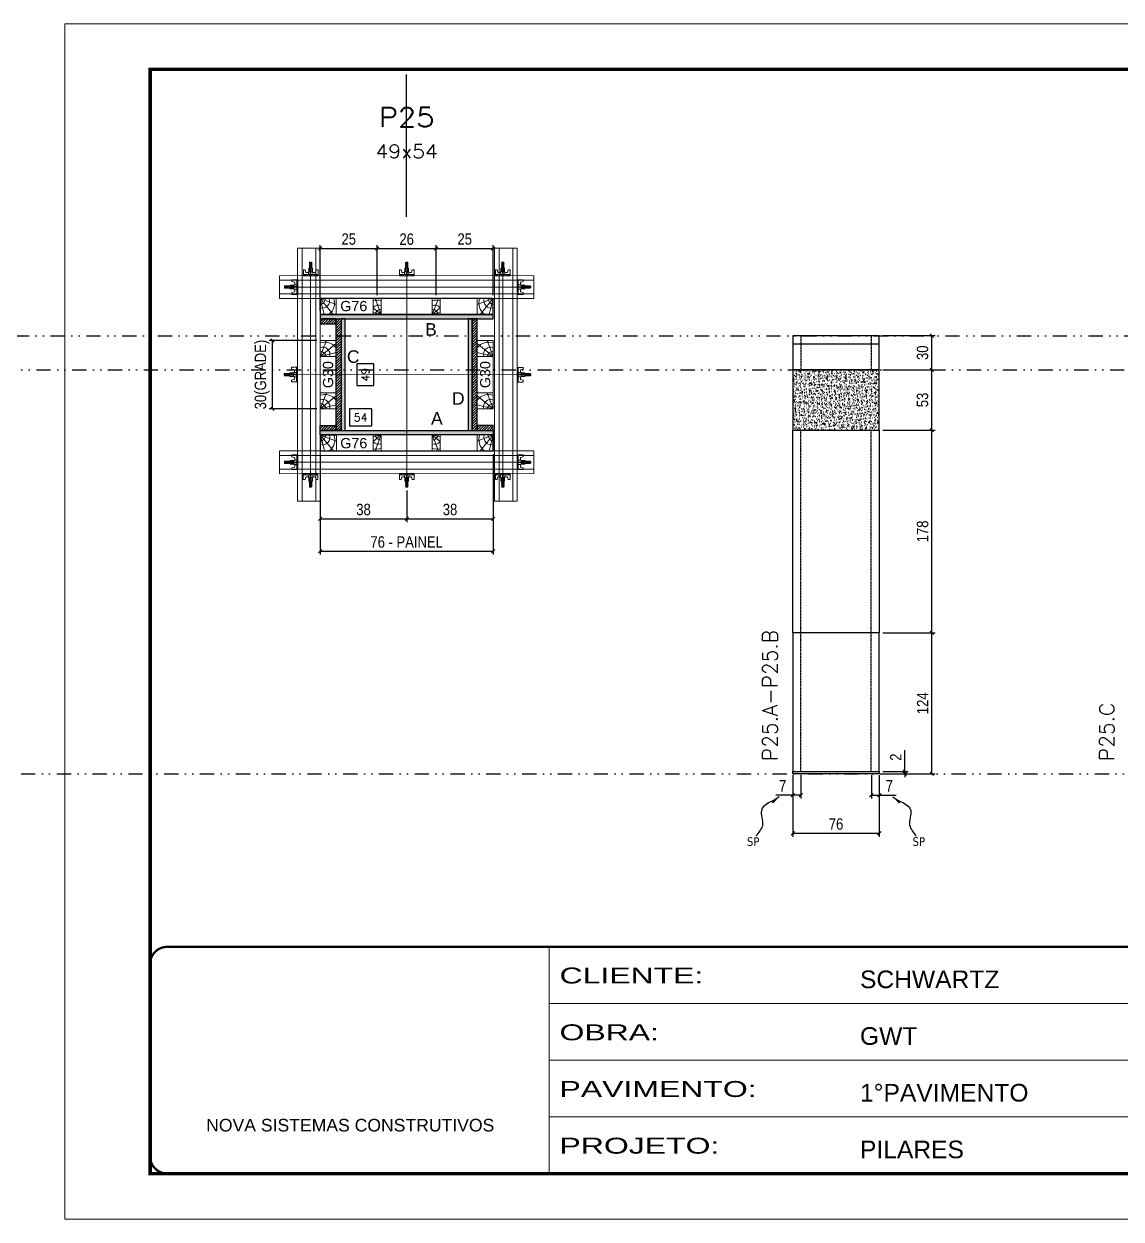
# Model space of a CAD drawing. Extents: x 13770 to 23315, y 867 to 16997.
# Drawn here: x 19119 to 20083, y 8907 to 9957 of the extents above; entities that cross this region are included whole.
import ezdxf
from ezdxf.enums import TextEntityAlignment as Align

# ---------------------------------------------------------------- set-up
doc = ezdxf.new("R2010")
doc.units = 0
for name, pattern in [('CONTINUO', [0]), ('DASHED', [0.75, 0.5, -0.25]), ('DIVIDE2', [0.625, 0.25, -0.125, 0, -0.125, 0, -0.125]), ('HIDDEN', [0.375, 0.25, -0.125])]:
    doc.linetypes.add(name, pattern=pattern)
for name, color, linetype in [('CHAPA', 1, 'Continuous'), ('COTA', 241, 'Continuous'), ('MEIO_PONT', 93, 'Continuous'), ('Nível', 160, 'Continuous'), ('Painéis', 200, 'Continuous'), ('SARR_2.2x7', 40, 'Continuous'), ('SARRAFO', 251, 'Continuous'), ('Sarrafo de Pressão', 42, 'HIDDEN'), ('texto', 7, 'Continuous'), ('Texto de Titulo', 7, 'Continuous'), ('Texto Qtd Sarr', 242, 'Continuous'), ('TEXTO_GERAL', 7, 'Continuous')]:
    doc.layers.add(name, color=color, linetype=linetype)
for name, color, linetype, lineweight in [('Folhas', 255, 'Continuous', 9), ('Hachura', 251, 'Continuous', 9), ('Madeira', 126, 'Continuous', 18), ('Perfil Metálico', 224, 'Continuous', 18), ('SARRAFO DE PRESSAO', 251, 'DASHED', 9), ('Texto Seção', 7, 'Continuous', 15)]:
    doc.layers.add(name, color=color, linetype=linetype, lineweight=lineweight)
doc.styles.add('ARIAL', font='arial.ttf')
doc.styles.add('COTA TECNICA', font='techl___.ttf', dxfattribs={"height": 10})
doc.styles.add('COTA TECNICA 2X', font='techl___.ttf', dxfattribs={"height": 10})
doc.styles.add('COTA TECNICA-50', font='techl___.ttf', dxfattribs={"height": 10})
doc.styles.add('REGUA-120', font='ROMANS.shx', dxfattribs={"height": 15})
doc.styles.add('ROMANS', font='romans.shx')
doc.styles.add('SANSSERIF', font='sas_____.pfb')
doc.styles.get("Standard").update_dxf_attribs({"font": 'arial.ttf'})
doc.styles.add('Tecnologia', font='')
doc.styles.get('Tecnologia').set_extended_font_data('Forgotten Futurist')
doc.dimstyles.new('COTA PAINEL-50', dxfattribs={"dimtxt": 10, "dimasz": 3, "dimexe": 3, "dimexo": 3, "dimgap": 3, "dimtad": 1, "dimdec": 1, "dimzin": 12, "dimdsep": 46, "dimtxsty": 'COTA TECNICA-50', "dimblk1": 'OBLIQUE', "dimblk2": 'OBLIQUE', "dimsah": 1, "dimcen": 0.9, "dimclrd": 4, "dimclre": 4, "dimclrt": 240, "dimadec": 1, "dimazin": 3, "dimtfac": 1, "dimtdec": 1, "dimtmove": 0, "dimatfit": 3, "dimfxl": 1, "dimtolj": 1, "dimtzin": 12, "dimarcsym": 0})
doc.dimstyles.new('PAINEL', dxfattribs={"dimtxt": 10, "dimasz": 3, "dimexe": 3, "dimexo": 3, "dimgap": 3, "dimtad": 1, "dimdec": 1, "dimzin": 12, "dimdsep": 46, "dimtxsty": 'COTA TECNICA', "dimblk1": 'OBLIQUE', "dimblk2": 'OBLIQUE', "dimsah": 1, "dimcen": 0.9, "dimclrd": 4, "dimclre": 4, "dimclrt": 240, "dimadec": 1, "dimazin": 3, "dimtfac": 1, "dimtdec": 1, "dimtmove": 0, "dimatfit": 3, "dimfxl": 1, "dimtolj": 1, "dimtzin": 12, "dimarcsym": 0})
doc.dimstyles.new('SECAO PILAR', dxfattribs={"dimtxt": 10, "dimasz": 3, "dimexe": 3, "dimexo": 3, "dimgap": 3, "dimtad": 1, "dimdec": 1, "dimlfac": 0.5, "dimzin": 12, "dimdsep": 46, "dimtxsty": 'COTA TECNICA 2X', "dimblk1": 'OBLIQUE', "dimblk2": 'OBLIQUE', "dimsah": 1, "dimcen": 0.9, "dimclrd": 256, "dimclre": 256, "dimclrt": 256, "dimadec": 1, "dimazin": 3, "dimtfac": 1, "dimtdec": 1, "dimtmove": 0, "dimatfit": 3, "dimfxl": 1, "dimtolj": 1, "dimtzin": 12, "dimarcsym": 0})
doc.dimstyles.new('SECÇÃO 2', dxfattribs={"dimtxt": 7, "dimasz": 6, "dimexe": 0.18, "dimexo": 2, "dimgap": -4, "dimtad": 3, "dimdec": 1, "dimlfac": 0.5, "dimzin": 12, "dimdsep": 46, "dimtxsty": 'ROMANS', "dimblk": 'ARCHTICK', "dimcen": 0.09, "dimse1": 1, "dimse2": 1, "dimsd1": 1, "dimsd2": 1, "dimclrd": 180, "dimclre": 5, "dimclrt": 1, "dimadec": 0, "dimazin": 3, "dimtfac": 1, "dimtdec": 1, "dimtofl": 0, "dimtmove": 0, "dimatfit": 3, "dimldrblk": 'ARCHTICK', "dimfxl": 1, "dimtolj": 1, "dimtzin": 0, "dimarcsym": 0})
doc.dimstyles.get("Standard").update_dxf_attribs({"dimtxt": 0.18, "dimasz": 0.18, "dimexe": 0.18, "dimexo": 0.0625, "dimgap": 0.09, "dimtad": 0, "dimtih": 1, "dimtoh": 1, "dimdec": 4, "dimzin": 0, "dimdsep": 46, "dimtxsty": 'Standard', "dimcen": 0.09, "dimadec": 0, "dimazin": 0, "dimtfac": 1, "dimtdec": 4, "dimtofl": 0, "dimtmove": 0, "dimatfit": 3, "dimfxl": 1, "dimtolj": 1, "dimtzin": 0, "dimarcsym": 0})

# ---------------------------------------------------------------- blocks, each defined once
blk = doc.blocks.new('9999999999')
at = {"color": 30, "linetype": 'CONTINUO'}
for p, q in [((98564.6, 34230.2), (98564.6, 34429.4)), ((98564.6, 34379.6), (99584, 34379.6)), ((98564.6, 34329.8), (99488, 34329.8)), ((99584, 34329.8), (99488, 34329.8)), ((99488, 34329.8), (99488, 34230.2)), ((98564.6, 34280), (99488, 34280))]:
    blk.add_line(p, q, dxfattribs=at)
at = {"color": 30, "linetype": 'CONTINUO', "const_width": 2}
blk.add_lwpolyline([(99584, 34230.2), (99584, 34414.4, 0.414214), (99569, 34429.4), (98229, 34429.4, 0.414214), (98214, 34414.4), (98214, 34245.2, 0.414214), (98229, 34230.2), (99584, 34230.2)], format="xyb", dxfattribs=at)
at = {"layer": 'Folhas'}
blk.add_lwpolyline([(98139, 34190.2), (99624, 34190.2), (99624, 35240.2), (98139, 35240.2)], close=True, dxfattribs=at)
at = {"layer": 'Folhas', "color": 30, "const_width": 3}
blk.add_lwpolyline([(98214, 34230.2), (99584, 34230.2), (99584, 35200.2), (98214, 35200.2)], close=True, dxfattribs=at)
at = {"color": 7, "linetype": 'Continuous', "ltscale": 5, "style": 'ARIAL'}
for s, height, p in [('SCHWARTZ', 15.48, (98837.7, 34393.1)), ('GWT', 15.48, (98837.7, 34343.3)), ('1°PAVIMENTO', 15.483, (98837.7, 34293.5)), ('NOVA SISTEMAS CONSTRUTIVOS', 11.059, (98263.2, 34267.2)), ('PILARES', 15.48, (98837.7, 34243.7))]:
    blk.add_text(s, height=height, dxfattribs=at).set_placement(p)
at = {"layer": 'Folhas', "color": 7, "style": 'Tecnologia', "width": 1.5}
for s, p in [('CLIENTE:', (98573.7, 34397.2)), ('OBRA:', (98573.7, 34347.3)), ('PAVIMENTO:', (98573.7, 34297.5)), ('PROJETO:', (98573.7, 34247.7))]:
    blk.add_text(s, height=14, dxfattribs=at).set_placement(p)
blk = doc.blocks.new('titulo1')
at = {"layer": 'Defpoints', "color": 252, "linetype": 'HIDDEN', "ltscale": 2}
blk.add_line((0, 0), (0, 125), dxfattribs=at)
at = {"layer": 'Defpoints', "style": 'ROMANS', "oblique": 15}
blk.add_attdef('FOLHA', text='', height=10, dxfattribs=at).set_placement((0, 15.6), align=Align.MIDDLE_CENTER)
at = {"layer": 'Texto Qtd Sarr', "color": 3, "style": 'ROMANS', "oblique": 15}
for tag, height, p in [('TITULO', 17, (0, 71.4)), ('SEÇÃO', 12, (0, 41.5))]:
    blk.add_attdef(tag, text='', height=height, dxfattribs=at).set_placement(p, align=Align.MIDDLE_CENTER)
blk = doc.blocks.new('_Oblique')
at = {"color": 0, "linetype": 'ByBlock', "lineweight": -2}
blk.add_line((-0.5, -0.5), (0.5, 0.5), dxfattribs=at)
blk = doc.blocks.new('*D854')
at = {"layer": 'COTA', "color": 4, "lineweight": -2, "transparency": 16777216}
for p, q in [((19794.2, 9297.2), (19794.2, 9243)), ((19870.2, 9297.2), (19870.2, 9243)), ((19794.2, 9246), (19870.2, 9246))]:
    blk.add_line(p, q, dxfattribs=at)
at = {"layer": 'Defpoints', "color": 0, "transparency": 16777216}
for p in [(19794.2, 9300.2), (19870.2, 9300.2), (19870.2, 9246)]:
    blk.add_point(p, dxfattribs=at)
at = {"layer": 'COTA', "color": 4, "lineweight": -2, "transparency": 16777216, "xscale": 3, "yscale": 3, "zscale": 3, "rotation": 180}
blk.add_blockref('_Oblique', (19794.2, 9246), dxfattribs=at)
at = {"layer": 'COTA', "color": 4, "lineweight": -2, "transparency": 16777216, "xscale": 3, "yscale": 3, "zscale": 3}
blk.add_blockref('_Oblique', (19870.2, 9246), dxfattribs=at)
at = {"layer": 'COTA', "color": 240, "transparency": 16777216, "insert": (19832.2, 9254.1), "char_height": 10, "attachment_point": 5, "style": 'COTA TECNICA'}
blk.add_mtext('\\A1;76', dxfattribs=at)
blk = doc.blocks.new('*D855')
at = {"layer": 'COTA', "color": 4, "lineweight": -2, "transparency": 16777216}
for p, q in [((19873.2, 9422.2), (19919.4, 9422.2)), ((19916.4, 9298.2), (19916.4, 9422.2)), ((19873.2, 9298.2), (19919.4, 9298.2))]:
    blk.add_line(p, q, dxfattribs=at)
at = {"layer": 'Defpoints', "color": 0, "transparency": 16777216}
for p in [(19870.2, 9422.2), (19916.4, 9422.2), (19870.2, 9298.2)]:
    blk.add_point(p, dxfattribs=at)
at = {"layer": 'COTA', "color": 4, "lineweight": -2, "transparency": 16777216, "xscale": 3, "yscale": 3, "zscale": 3}
for p, rotation in [((19916.4, 9422.2), 90), ((19916.4, 9298.2), 270)]:
    blk.add_blockref('_Oblique', p, dxfattribs=dict(at, rotation=rotation))
at = {"layer": 'COTA', "color": 240, "transparency": 16777216, "insert": (19908.3, 9360.2), "char_height": 10, "attachment_point": 5, "rotation": 90, "style": 'COTA TECNICA-50'}
blk.add_mtext('\\A1;124', dxfattribs=at)
blk = doc.blocks.new('*D856')
at = {"layer": 'COTA', "color": 4, "lineweight": -2, "transparency": 16777216}
for p, q in [((19892.7, 9300.2), (19892.7, 9319)), ((19873.2, 9300.2), (19895.7, 9300.2)), ((19873.2, 9298.2), (19895.7, 9298.2)), ((19892.7, 9298.2), (19892.7, 9300.2)), ((19892.7, 9298.2), (19892.7, 9295.2))]:
    blk.add_line(p, q, dxfattribs=at)
at = {"layer": 'Defpoints', "color": 0, "transparency": 16777216}
for p in [(19870.2, 9300.2), (19870.2, 9298.2), (19892.7, 9298.2)]:
    blk.add_point(p, dxfattribs=at)
at = {"layer": 'COTA', "color": 4, "lineweight": -2, "transparency": 16777216, "xscale": 3, "yscale": 3, "zscale": 3}
for p, rotation in [((19892.7, 9300.2), 270), ((19892.7, 9298.2), 90)]:
    blk.add_blockref('_Oblique', p, dxfattribs=dict(at, rotation=rotation))
at = {"layer": 'COTA', "color": 240, "transparency": 16777216, "insert": (19884.7, 9312.9), "char_height": 10, "attachment_point": 5, "rotation": 90, "style": 'COTA TECNICA-50'}
blk.add_mtext('\\A1;2', dxfattribs=at)
blk = doc.blocks.new('*D875')
at = {"layer": 'COTA', "color": 4, "linetype": 'ByBlock', "lineweight": -2, "transparency": 16777216}
for p, q in [((19873.2, 9600.2), (19919.4, 9600.2)), ((19916.4, 9422.2), (19916.4, 9600.2)), ((19873.2, 9422.2), (19919.4, 9422.2))]:
    blk.add_line(p, q, dxfattribs=at)
at = {"layer": 'Defpoints', "color": 0, "linetype": 'ByBlock', "transparency": 16777216}
for p in [(19870.2, 9600.2), (19916.4, 9600.2), (19870.2, 9422.2)]:
    blk.add_point(p, dxfattribs=at)
at = {"layer": 'COTA', "color": 4, "linetype": 'ByBlock', "lineweight": -2, "transparency": 16777216, "xscale": 3, "yscale": 3, "zscale": 3}
for p, rotation in [((19916.4, 9600.2), 90), ((19916.4, 9422.2), 270)]:
    blk.add_blockref('_Oblique', p, dxfattribs=dict(at, rotation=rotation))
at = {"layer": 'COTA', "color": 240, "linetype": 'ByBlock', "transparency": 16777216, "insert": (19908.3, 9511.2), "char_height": 10, "attachment_point": 5, "rotation": 90, "style": 'COTA TECNICA'}
blk.add_mtext('\\A1;178', dxfattribs=at)
blk = doc.blocks.new('*D857')
at = {"layer": 'COTA', "color": 4, "lineweight": -2, "transparency": 16777216}
for p, q in [((19794.2, 9295.2), (19794.2, 9276.6)), ((19801.2, 9297.2), (19801.2, 9276.6)), ((19794.2, 9279.6), (19779.4, 9279.6)), ((19801.2, 9279.6), (19794.2, 9279.6))]:
    blk.add_line(p, q, dxfattribs=at)
at = {"layer": 'Defpoints', "color": 0, "transparency": 16777216}
for p in [(19794.2, 9298.2), (19801.2, 9300.2), (19794.2, 9279.6)]:
    blk.add_point(p, dxfattribs=at)
at = {"layer": 'COTA', "color": 4, "lineweight": -2, "transparency": 16777216, "xscale": 3, "yscale": 3, "zscale": 3, "rotation": 180}
blk.add_blockref('_Oblique', (19794.2, 9279.6), dxfattribs=at)
at = {"layer": 'COTA', "color": 4, "lineweight": -2, "transparency": 16777216, "xscale": 3, "yscale": 3, "zscale": 3}
blk.add_blockref('_Oblique', (19801.2, 9279.6), dxfattribs=at)
at = {"layer": 'COTA', "color": 240, "transparency": 16777216, "insert": (19785.3, 9287.7), "char_height": 10, "attachment_point": 5, "style": 'COTA TECNICA-50'}
blk.add_mtext('\\A1;7', dxfattribs=at)
blk = doc.blocks.new('*D858')
at = {"layer": 'COTA', "color": 4, "lineweight": -2, "transparency": 16777216}
for p, q in [((19863.2, 9297.2), (19863.2, 9276.6)), ((19870.2, 9295.2), (19870.2, 9276.6)), ((19863.2, 9279.6), (19870.2, 9279.6)), ((19870.2, 9279.6), (19884.9, 9279.6))]:
    blk.add_line(p, q, dxfattribs=at)
at = {"layer": 'Defpoints', "color": 0, "transparency": 16777216}
for p in [(19863.2, 9300.2), (19870.2, 9298.2), (19870.2, 9279.6)]:
    blk.add_point(p, dxfattribs=at)
at = {"layer": 'COTA', "color": 4, "lineweight": -2, "transparency": 16777216, "xscale": 3, "yscale": 3, "zscale": 3, "rotation": 180}
blk.add_blockref('_Oblique', (19863.2, 9279.6), dxfattribs=at)
at = {"layer": 'COTA', "color": 4, "lineweight": -2, "transparency": 16777216, "xscale": 3, "yscale": 3, "zscale": 3}
blk.add_blockref('_Oblique', (19870.2, 9279.6), dxfattribs=at)
at = {"layer": 'COTA', "color": 240, "transparency": 16777216, "insert": (19879, 9287.7), "char_height": 10, "attachment_point": 5, "style": 'COTA TECNICA-50'}
blk.add_mtext('\\A1;7', dxfattribs=at)
blk = doc.blocks.new('*D859')
at = {"layer": 'COTA', "color": 4, "lineweight": -2, "transparency": 16777216}
for p, q in [((19873.2, 9653.2), (19919.4, 9653.2)), ((19916.4, 9600.2), (19916.4, 9653.2)), ((19873.2, 9600.2), (19919.4, 9600.2))]:
    blk.add_line(p, q, dxfattribs=at)
at = {"layer": 'Defpoints', "color": 0, "transparency": 16777216}
for p in [(19870.2, 9653.2), (19916.4, 9653.2), (19870.2, 9600.2)]:
    blk.add_point(p, dxfattribs=at)
at = {"layer": 'COTA', "color": 4, "lineweight": -2, "transparency": 16777216, "xscale": 3, "yscale": 3, "zscale": 3}
for p, rotation in [((19916.4, 9653.2), 90), ((19916.4, 9600.2), 270)]:
    blk.add_blockref('_Oblique', p, dxfattribs=dict(at, rotation=rotation))
at = {"layer": 'COTA', "color": 240, "transparency": 16777216, "insert": (19908.2, 9626.7), "char_height": 10, "attachment_point": 5, "rotation": 90, "style": 'COTA TECNICA'}
blk.add_mtext('\\A1;53', dxfattribs=at)
blk = doc.blocks.new('*D878')
at = {"layer": 'COTA', "color": 4, "lineweight": -2, "transparency": 16777216}
for p, q in [((19873.2, 9683.2), (19919.4, 9683.2)), ((19916.4, 9653.2), (19916.4, 9683.2)), ((19873.2, 9653.2), (19919.4, 9653.2))]:
    blk.add_line(p, q, dxfattribs=at)
at = {"layer": 'Defpoints', "color": 0, "transparency": 16777216}
for p in [(19870.2, 9683.2), (19916.4, 9683.2), (19870.2, 9653.2)]:
    blk.add_point(p, dxfattribs=at)
at = {"layer": 'COTA', "color": 4, "lineweight": -2, "transparency": 16777216, "xscale": 3, "yscale": 3, "zscale": 3}
for p, rotation in [((19916.4, 9683.2), 90), ((19916.4, 9653.2), 270)]:
    blk.add_blockref('_Oblique', p, dxfattribs=dict(at, rotation=rotation))
at = {"layer": 'COTA', "color": 240, "transparency": 16777216, "insert": (19908.2, 9668.2), "char_height": 10, "attachment_point": 5, "rotation": 90, "style": 'COTA TECNICA'}
blk.add_mtext('\\A1;30', dxfattribs=at)
blk = doc.blocks.new('*D868')
at = {"layer": 'COTA', "color": 180, "lineweight": -2, "transparency": 16777216}
for p, q in [((19426.1, 9658.4), (19411.1, 9658.4)), ((19411.1, 9658.4), (19411.1, 9639.4)), ((19426.1, 9639.4), (19426.1, 9658.4)), ((19411.1, 9639.4), (19426.1, 9639.4))]:
    blk.add_line(p, q, dxfattribs=at)
at = {"layer": 'Defpoints', "color": 0, "transparency": 16777216}
for p in [(19428.2, 9697.9), (19428.2, 9599.9), (19430.1, 9599.9)]:
    blk.add_point(p, dxfattribs=at)
at = {"layer": 'COTA', "color": 1, "transparency": 16777216, "insert": (19418.6, 9648.9), "char_height": 7, "attachment_point": 5, "rotation": 90, "style": 'ROMANS'}
blk.add_mtext('\\A1;49', dxfattribs=at)
blk = doc.blocks.new('_ArchTick')
at = {"color": 0, "linetype": 'ByBlock', "const_width": 0.15}
blk.add_lwpolyline([(-0.5, -0.5), (0.5, 0.5)], dxfattribs=at)
blk = doc.blocks.new('*D869')
at = {"layer": 'COTA', "color": 180, "lineweight": -2, "transparency": 16777216}
for p, q in [((19424.3, 9618.9), (19404.6, 9618.9)), ((19404.6, 9618.9), (19404.6, 9603.9)), ((19424.3, 9603.9), (19424.3, 9618.9)), ((19404.6, 9603.9), (19424.3, 9603.9))]:
    blk.add_line(p, q, dxfattribs=at)
at = {"layer": 'Defpoints', "color": 0, "transparency": 16777216}
for p in [(19400.9, 9599.9), (19508.9, 9599.9), (19508.9, 9599.9)]:
    blk.add_point(p, dxfattribs=at)
at = {"layer": 'COTA', "color": 1, "transparency": 16777216, "insert": (19414.5, 9611.4), "char_height": 7, "attachment_point": 5, "style": 'ROMANS'}
blk.add_mtext('\\A1;54', dxfattribs=at)
blk = doc.blocks.new('*D870')
at = {"layer": 'COTA', "lineweight": -2, "transparency": 16777216}
for p, q in [((19378.9, 9578.9), (19378.9, 9490.8)), ((19530.9, 9579), (19530.9, 9490.8)), ((19378.9, 9493.8), (19530.9, 9493.8))]:
    blk.add_line(p, q, dxfattribs=at)
at = {"layer": 'Defpoints', "color": 0, "transparency": 16777216}
for p in [(19378.9, 9581.9), (19530.9, 9582), (19530.9, 9493.8)]:
    blk.add_point(p, dxfattribs=at)
at = {"layer": 'COTA', "lineweight": -2, "transparency": 16777216, "xscale": 3, "yscale": 3, "zscale": 3, "rotation": 180}
blk.add_blockref('_Oblique', (19378.9, 9493.8), dxfattribs=at)
at = {"layer": 'COTA', "lineweight": -2, "transparency": 16777216, "xscale": 3, "yscale": 3, "zscale": 3}
blk.add_blockref('_Oblique', (19530.9, 9493.8), dxfattribs=at)
at = {"layer": 'COTA', "transparency": 16777216, "insert": (19454.9, 9501.9), "char_height": 10, "attachment_point": 5, "style": 'COTA TECNICA 2X'}
blk.add_mtext('\\A1;76 - PAINEL', dxfattribs=at)
blk = doc.blocks.new('*D871')
at = {"layer": 'COTA', "lineweight": -2, "transparency": 16777216}
for p, q in [((19375.9, 9678.9), (19334.1, 9678.9)), ((19337.1, 9619), (19337.1, 9678.9)), ((19376, 9619), (19334.1, 9619))]:
    blk.add_line(p, q, dxfattribs=at)
at = {"layer": 'Defpoints', "color": 0, "transparency": 16777216}
for p in [(19337.1, 9678.9), (19378.9, 9678.9), (19379, 9619)]:
    blk.add_point(p, dxfattribs=at)
at = {"layer": 'COTA', "lineweight": -2, "transparency": 16777216, "xscale": 3, "yscale": 3, "zscale": 3}
for p, rotation in [((19337.1, 9678.9), 90), ((19337.1, 9619), 270)]:
    blk.add_blockref('_Oblique', p, dxfattribs=dict(at, rotation=rotation))
at = {"layer": 'COTA', "transparency": 16777216, "insert": (19327.9, 9649), "char_height": 10, "attachment_point": 5, "rotation": 90, "style": 'COTA TECNICA 2X'}
blk.add_mtext('\\A1;30(GRADE)', dxfattribs=at)
blk = doc.blocks.new('*D872')
at = {"layer": 'COTA', "lineweight": -2, "transparency": 16777216}
for p, q in [((19378.9, 9578.9), (19378.9, 9519.2)), ((19455, 9547.1), (19455, 9519.2)), ((19378.9, 9522.2), (19455, 9522.2))]:
    blk.add_line(p, q, dxfattribs=at)
at = {"layer": 'Defpoints', "color": 0, "transparency": 16777216}
for p in [(19378.9, 9581.9), (19455, 9550.1), (19455, 9522.2)]:
    blk.add_point(p, dxfattribs=at)
at = {"layer": 'COTA', "lineweight": -2, "transparency": 16777216, "xscale": 3, "yscale": 3, "zscale": 3, "rotation": 180}
blk.add_blockref('_Oblique', (19378.9, 9522.2), dxfattribs=at)
at = {"layer": 'COTA', "lineweight": -2, "transparency": 16777216, "xscale": 3, "yscale": 3, "zscale": 3}
blk.add_blockref('_Oblique', (19455, 9522.2), dxfattribs=at)
at = {"layer": 'COTA', "transparency": 16777216, "insert": (19417, 9530.4), "char_height": 10, "attachment_point": 5, "style": 'COTA TECNICA 2X'}
blk.add_mtext('\\A1;38', dxfattribs=at)
blk = doc.blocks.new('*D873')
at = {"layer": 'COTA', "lineweight": -2, "transparency": 16777216}
for p, q in [((19530.9, 9578.9), (19530.9, 9519.2)), ((19455, 9547.1), (19455, 9519.2)), ((19455, 9522.2), (19530.9, 9522.2))]:
    blk.add_line(p, q, dxfattribs=at)
at = {"layer": 'Defpoints', "color": 0, "transparency": 16777216}
for p in [(19530.9, 9581.9), (19455, 9550.1), (19530.9, 9522.2)]:
    blk.add_point(p, dxfattribs=at)
at = {"layer": 'COTA', "lineweight": -2, "transparency": 16777216, "xscale": 3, "yscale": 3, "zscale": 3, "rotation": 180}
blk.add_blockref('_Oblique', (19455, 9522.2), dxfattribs=at)
at = {"layer": 'COTA', "lineweight": -2, "transparency": 16777216, "xscale": 3, "yscale": 3, "zscale": 3}
blk.add_blockref('_Oblique', (19530.9, 9522.2), dxfattribs=at)
at = {"layer": 'COTA', "transparency": 16777216, "insert": (19493, 9530.4), "char_height": 10, "attachment_point": 5, "style": 'COTA TECNICA 2X'}
blk.add_mtext('\\A1;38', dxfattribs=at)
blk = doc.blocks.new('PONTALETE')
at = {"layer": 'Madeira'}
for q in [(2.71, 7), (7, 5.76), (7, 1.74)]:
    blk.add_line((0, 0), q, dxfattribs=at)
blk.add_lwpolyline([(0, 0), (7, 0), (7, 7), (0, 7)], close=True, dxfattribs=at)
for centre, radius, start, end in [((2.04, 0.06), 6.23, 37.2818, 109.0913), ((1.09, 0.9), 3.19, 343.603, 109.9847), ((-0.21, -0.78), 3.09, 14.6322, 86.0383)]:
    blk.add_arc(centre, radius, start, end, dxfattribs=at)
blk = doc.blocks.new('*D874')
at = {"layer": 'COTA', "lineweight": -2, "transparency": 16777216}
for p, q in [((19378.9, 9704.9), (19378.9, 9762.8)), ((19378.9, 9759.8), (19429, 9759.8)), ((19429, 9718.9), (19429, 9762.8))]:
    blk.add_line(p, q, dxfattribs=at)
at = {"layer": 'Defpoints', "color": 0, "transparency": 16777216}
for p in [(19429, 9759.8), (19429, 9715.9), (19378.9, 9701.9)]:
    blk.add_point(p, dxfattribs=at)
at = {"layer": 'COTA', "lineweight": -2, "transparency": 16777216, "xscale": 3, "yscale": 3, "zscale": 3, "rotation": 180}
blk.add_blockref('_Oblique', (19378.9, 9759.8), dxfattribs=at)
at = {"layer": 'COTA', "lineweight": -2, "transparency": 16777216, "xscale": 3, "yscale": 3, "zscale": 3}
blk.add_blockref('_Oblique', (19429, 9759.8), dxfattribs=at)
at = {"layer": 'COTA', "transparency": 16777216, "insert": (19404, 9768), "char_height": 10, "attachment_point": 5, "style": 'COTA TECNICA 2X'}
blk.add_mtext('\\A1;25', dxfattribs=at)
blk = doc.blocks.new('MEIO PONTALETE')
at = {"layer": 'Madeira'}
for q in [(2.71, 7), (3.5, 2.88), (3.5, 0.87)]:
    blk.add_line((0, 0), q, dxfattribs=at)
blk.add_lwpolyline([(0, 0), (3.5, 0), (3.5, 7), (0, 7)], close=True, dxfattribs=at)
for centre, radius, start, end in [((2.04, 0.06), 6.23, 76.4499, 109.0913), ((1.09, 0.9), 3.19, 40.9063, 109.9847), ((-0.21, -0.78), 3.09, 14.6322, 86.0383)]:
    blk.add_arc(centre, radius, start, end, dxfattribs=at)
blk = doc.blocks.new('C')
at = {"layer": 'Hachura', "color": 0}
for p, q in [((0, 3.22), (0, -3.22)), ((0.45, 3.22), (0, 3.22)), ((0.46, 3.16), (0, 3.16)), ((0.46, 3.05), (0, 3.05)), ((0.46, 2.88), (0, 2.88)), ((0, 2.75), (0, -1.16)), ((0.46, 2.65), (0, 2.65)), ((0.46, 2.23), (0, 2.23)), ((0.46, 1.51), (0, 1.51)), ((0.39, 0.49), (0.17, 0.49)), ((0.45, -3.23), (0.45, 3.22)), ((0.45, 3.22), (2.58, 3.22)), ((1.74, 0.97), (0.45, 0.97)), ((1.45, 0.1), (0.45, 0.1)), ((1.35, 1.94), (1.35, 0.96)), ((2.58, 2.39), (1.47, 2.09)), ((1.74, -0.97), (1.74, 0.97)), ((1.74, 0.97), (1.74, 0.84)), ((1.74, 0.97), (1.74, 0.84)), ((1.74, 0.84), (3.35, 0.84)), ((3.35, 0.45), (1.74, 0.45)), ((2.58, 3.22), (2.58, 2.39)), ((3.32, 0.84), (3.32, -0.84)), ((3.35, 0.84), (3.35, -0.84)), ((3.68, 0.45), (3.35, 0.45)), ((3.84, -0.52), (3.35, 0.45)), ((3.35, 0.06), (3.67, -0.57)), ((3.68, 0.45), (4.16, -0.52)), ((3.72, 0.5), (4.25, -0.57)), ((4.37, -0.55), (3.83, 0.53)), ((4.15, 0.45), (3.93, 0.45)), ((4.42, -0.52), (3.93, 0.45)), ((4.15, 0.45), (4.26, 0.45)), ((4.26, 0.45), (4.74, -0.52)), ((4.3, 0.5), (4.83, -0.57)), ((4.95, -0.55), (4.41, 0.53)), ((4.51, 0.45), (4.84, 0.45)), ((5, -0.52), (4.51, 0.45)), ((4.84, 0.45), (5.32, -0.52)), ((4.88, 0.5), (5.41, -0.57)), ((5.53, -0.55), (4.99, 0.53)), ((5.58, -0.52), (5.09, 0.45)), ((5.42, 0.45), (5.09, 0.45)), ((5.58, -0.52), (5.09, 0.45)), ((5.42, 0.45), (5.74, -0.19)), ((5.46, 0.5), (5.74, -0.07)), ((5.74, 0.19), (5.57, 0.53)), ((5.74, 0.32), (5.68, 0.45)), ((5.68, 0.45), (5.74, 0.45)), ((5.74, 0.45), (5.9, 0.29)), ((5.74, 0.45), (5.74, -0.52)), ((5.9, -0.36), (5.9, 0.29)), ((0.45, 0), (0, 0)), ((0.46, -1.52), (0, -1.52)), ((0.46, -2.23), (0, -2.23)), ((0.46, -2.65), (0, -2.65)), ((0.46, -2.88), (0, -2.88)), ((0.46, -3.05), (0, -3.05)), ((0.46, -3.16), (0, -3.16)), ((0, -3.22), (2.57, -3.22)), ((0.08, -0.48), (0.29, -0.48)), ((0.29, -0.48), (0.4, -0.48)), ((0.45, 0), (0.45, -0.97)), ((0.45, -0.16), (1.45, -0.16)), ((0.45, -0.65), (0.45, -0.32)), ((0.45, -3.23), (0.45, -0.65)), ((0.45, -0.97), (1.74, -0.97)), ((1.35, -1.94), (1.35, -0.97)), ((2.58, -2.39), (1.47, -2.1)), ((3.35, -0.32), (1.74, -0.32)), ((3.35, -0.84), (1.74, -0.84)), ((2.58, -3.23), (2.58, -2.39)), ((3.35, -0.07), (3.58, -0.52)), ((3.35, -0.52), (3.58, -0.52)), ((3.84, -0.52), (4.16, -0.52)), ((4.42, -0.52), (4.74, -0.52)), ((4.63, -0.52), (4.74, -0.52)), ((5, -0.52), (5.32, -0.52)), ((5.58, -0.52), (5.74, -0.52)), ((5.74, -0.52), (5.9, -0.36)), ((5.74, -0.52), (5.74, -0.52))]:
    blk.add_line(p, q, dxfattribs=at)
for centre, radius, start, end in [((1.52, 1.94), 0.161, 104.7436, 180), ((1.44, -0.03), 0.129, 272.695, 87.305), ((3.81, 0.39), 0.143, 25.5688, 154.4312), ((4.39, 0.39), 0.143, 25.5688, 154.4312), ((4.97, 0.39), 0.143, 25.5688, 154.4312), ((5.55, 0.39), 0.143, 25.5688, 154.4312), ((0.17, -0.37), 0.174, 221.744, 317.8592), ((1.52, -1.94), 0.161, 180, 255.2564), ((3.71, -0.4), 0.174, 222.1408, 318.256), ((4.29, -0.4), 0.174, 222.1408, 318.256), ((4.87, -0.4), 0.174, 222.1408, 318.256), ((5.45, -0.4), 0.174, 222.1408, 318.256), ((5.61, -0.4), 0.174, 317.8592, 318.256)]:
    blk.add_arc(centre, radius, start, end, dxfattribs=at)
blk = doc.blocks.new('*D882')
at = {"layer": 'COTA', "lineweight": -2, "transparency": 16777216}
for p, q in [((19428.9, 9718.9), (19428.9, 9762.8)), ((19428.9, 9759.8), (19480.8, 9759.8)), ((19480.8, 9718.9), (19480.8, 9762.8))]:
    blk.add_line(p, q, dxfattribs=at)
at = {"layer": 'Defpoints', "color": 0, "transparency": 16777216}
for p in [(19480.8, 9759.8), (19428.9, 9715.9), (19480.8, 9715.9)]:
    blk.add_point(p, dxfattribs=at)
at = {"layer": 'COTA', "lineweight": -2, "transparency": 16777216, "xscale": 3, "yscale": 3, "zscale": 3, "rotation": 180}
blk.add_blockref('_Oblique', (19428.9, 9759.8), dxfattribs=at)
at = {"layer": 'COTA', "lineweight": -2, "transparency": 16777216, "xscale": 3, "yscale": 3, "zscale": 3}
blk.add_blockref('_Oblique', (19480.8, 9759.8), dxfattribs=at)
at = {"layer": 'COTA', "transparency": 16777216, "insert": (19454.9, 9767.9), "char_height": 10, "attachment_point": 5, "style": 'COTA TECNICA 2X'}
blk.add_mtext('\\A1;26', dxfattribs=at)
blk = doc.blocks.new('*D883')
at = {"layer": 'COTA', "lineweight": -2, "transparency": 16777216}
for p, q in [((19480.8, 9718.9), (19480.8, 9762.8)), ((19480.8, 9759.8), (19530.9, 9759.8)), ((19530.9, 9718.9), (19530.9, 9762.8))]:
    blk.add_line(p, q, dxfattribs=at)
at = {"layer": 'Defpoints', "color": 0, "transparency": 16777216}
for p in [(19530.9, 9759.8), (19480.8, 9715.9), (19530.9, 9715.9)]:
    blk.add_point(p, dxfattribs=at)
at = {"layer": 'COTA', "lineweight": -2, "transparency": 16777216, "xscale": 3, "yscale": 3, "zscale": 3, "rotation": 180}
blk.add_blockref('_Oblique', (19480.8, 9759.8), dxfattribs=at)
at = {"layer": 'COTA', "lineweight": -2, "transparency": 16777216, "xscale": 3, "yscale": 3, "zscale": 3}
blk.add_blockref('_Oblique', (19530.9, 9759.8), dxfattribs=at)
at = {"layer": 'COTA', "transparency": 16777216, "insert": (19505.9, 9768), "char_height": 10, "attachment_point": 5, "style": 'COTA TECNICA 2X'}
blk.add_mtext('\\A1;25', dxfattribs=at)

msp = doc.modelspace()

# ---------------------------------------------------------------- hatches: boundary and pattern name
at = {"layer": 'COTA'}
h = msp.add_hatch(dxfattribs=at)
h.set_pattern_fill('AR-CONC', color=256, scale=0.03)
h.set_pattern_definition([(50, (341.0635, -5742.8755), (5.4655401, -0.4781726), [0.5715, -6.2865]), (355, (341.0635, -5742.8755), (-1.0573026, 5.7317054), [0.4572, -5.0292175]), (100.451445, (341.519, -5742.9154), (4.4082374, 5.2535326), [0.4857003, -5.3427073]), (46.1842, (341.0635, -5741.3515), (8.1323712, -1.2612698), [0.85725, -9.42975]), (96.635558, (341.741, -5741.457), (7.122124, 7.4227837), [0.7285507, -8.0140682]), (351.18415, (341.0635, -5741.3515), (7.122124, 7.4227837), [0.685799, -7.543792]), (21, (341.8255, -5741.7325), (4.5484317, -3.06795595), [0.5715, -6.2865]), (326, (341.8255, -5741.7325), (1.8540609, 5.525639), [0.4572, -5.0292]), (71.451445, (342.2045, -5741.988), (6.4024926, 2.4576831), [0.4857003, -5.3426981]), (37.5, (341.0635, -5742.8755), (0.0926581, 2.53665117), [0, -4.96824, 0, -5.1054, 0, -5.04825]), (7.5, (341.0635, -5742.8755), (2.00458988, 3.00541724), [0, -2.91084, 0, -4.85394, 0, -1.92405]), (327.5, (339.3642, -5742.8755), (4.06771786, -0.17186232), [0, -1.905, 0, -5.9436, 0, -7.8867]), (317.5, (338.6022, -5742.8755), (4.44387544, 0.76279473), [0, -2.4765, 0, -3.94716, 0, -5.6007])])
h.paths.add_polyline_path([(19870.17, 9600.15), (19870.17, 9653.15), (19794.17, 9653.15), (19794.17, 9600.15)])
at = {"layer": 'Hachura'}
h = msp.add_hatch(color=256, dxfattribs=at)
h.dxf.hatch_style = 1
h.paths.add_polyline_path([(19530.92, 9697.92), (19530.92, 9701.92), (19378.92, 9701.92), (19378.92, 9697.92)])
h = msp.add_hatch(dxfattribs=at)
h.set_pattern_fill('ANSI31', color=256, scale=0.5, angle=180, style=0)
h.set_pattern_definition([(225, (10254.973, -13231.4891), (1.12253202, -1.12253202), [])])
h.paths.add_polyline_path([(19392.92, 9697.92), (19392.92, 9693.52), (19378.92, 9693.52), (19378.92, 9697.92)])
h = msp.add_hatch(dxfattribs=at)
h.set_pattern_fill('ANSI31', color=256, scale=0.5, angle=180, style=0)
h.set_pattern_definition([(225, (10254.973, -13275.4891), (1.12253202, -1.12253202), [])])
h.paths.add_polyline_path([(19392.92, 9599.92), (19397.32, 9599.92), (19397.32, 9697.92), (19392.92, 9697.92)])
h = msp.add_hatch(color=256, dxfattribs=at)
h.dxf.hatch_style = 1
h.paths.add_polyline_path([(19397.32, 9599.92), (19400.92, 9599.92), (19400.92, 9697.92), (19397.32, 9697.92)])
h = msp.add_hatch(color=256, dxfattribs=at)
h.dxf.hatch_style = 1
h.paths.add_polyline_path([(19508.92, 9599.92), (19512.52, 9599.92), (19512.52, 9697.92), (19508.92, 9697.92)])
h = msp.add_hatch(dxfattribs=at)
h.set_pattern_fill('ANSI31', color=256, scale=0.5, angle=180, style=0)
h.set_pattern_definition([(225, (10027.973, -13275.4891), (1.12253202, -1.12253202), [])])
h.paths.add_polyline_path([(19516.92, 9599.92), (19512.52, 9599.92), (19512.52, 9697.92), (19516.92, 9697.92)])
h = msp.add_hatch(dxfattribs=at)
h.set_pattern_fill('ANSI31', color=256, scale=0.5, angle=180, style=0)
h.set_pattern_definition([(225, (10254.973, -13291.4891), (1.12253202, -1.12253202), [])])
h.paths.add_polyline_path([(19392.92, 9599.92), (19392.92, 9604.32), (19378.92, 9604.32), (19378.92, 9599.92)])
h = msp.add_hatch(color=256, dxfattribs=at)
h.dxf.hatch_style = 1
h.paths.add_polyline_path([(19530.92, 9599.92), (19530.92, 9595.92), (19378.92, 9595.92), (19378.92, 9599.92)])
h = msp.add_hatch(dxfattribs=at)
h.set_pattern_fill('ANSI31', color=256, scale=0.5, angle=180, style=0)
h.set_pattern_definition([(225, (10027.973, -13291.4891), (1.12253202, -1.12253202), [])])
h.paths.add_polyline_path([(19516.92, 9599.92), (19516.92, 9604.32), (19530.92, 9604.32), (19530.92, 9599.92)])

# ---------------------------------------------------------------- linework, layer by layer
for points in [[(19530.92, 9701.92), (19530.92, 9715.92), (19378.92, 9715.87), (19378.92, 9701.92)], [(19530.92, 9581.92), (19530.92, 9595.92), (19379.2, 9595.87), (19378.92, 9581.92)]]:
    msp.add_lwpolyline(points, close=True)
at = {"layer": 'CHAPA'}
for points in [[(19530.92, 9697.92), (19530.92, 9701.92), (19378.92, 9701.92), (19378.92, 9697.92)], [(19397.32, 9599.92), (19400.92, 9599.92), (19400.92, 9697.92), (19397.32, 9697.92)], [(19508.92, 9599.92), (19512.52, 9599.92), (19512.52, 9697.92), (19508.92, 9697.92)], [(19530.92, 9599.92), (19530.92, 9595.92), (19378.92, 9595.92), (19378.92, 9599.92)]]:
    msp.add_lwpolyline(points, close=True, dxfattribs=at)
at = {"layer": 'COTA'}
msp.add_lwpolyline([(19794.17, 9600.15), (19870.17, 9600.15), (19870.17, 9653.15), (19794.17, 9653.15)], close=True, dxfattribs=at)
at = {"layer": 'Hachura'}
for p, q in [((19370.54, 9551.15), (19370.54, 9742.89)), ((19454.93, 9551.15), (19454.93, 9742.89)), ((19539.31, 9551.15), (19539.31, 9742.89)), ((19348.44, 9725.92), (19559.08, 9725.91)), ((19348.14, 9648.92), (19559.08, 9648.91)), ((19348.44, 9571.92), (19559.08, 9571.93))]:
    msp.add_line(p, q, dxfattribs=at)
at = {"layer": 'Madeira'}
for points in [[(19378.92, 9618.92), (19392.92, 9618.92), (19392.92, 9678.92), (19378.92, 9678.92)], [(19530.92, 9618.92), (19516.92, 9618.92), (19516.92, 9678.92), (19530.92, 9678.92)]]:
    msp.add_lwpolyline(points, close=True, dxfattribs=at)
at = {"layer": 'MEIO_PONT'}
msp.add_lwpolyline([(19530.92, 9595.92), (19530.92, 9581.92), (19530.92, 9581.92), (19530.92, 9595.92)], close=True, dxfattribs=at)
at = {"layer": 'Nível', "color": 4, "linetype": 'DIVIDE2', "ltscale": 50}
for p, q in [((17569.5, 9683.15), (21112.79, 9683.15)), ((15984.5, 9653.15), (21112.79, 9653.15)), ((13769.54, 9298.15), (21112.79, 9298.15))]:
    msp.add_line(p, q, dxfattribs=at)
at = {"layer": 'Painéis'}
for points in [[(19794.17, 9653.15), (19870.17, 9653.15), (19870.17, 9683.15), (19794.17, 9683.15)], [(19794.17, 9600.15), (19870.17, 9600.15), (19870.17, 9422.15), (19794.17, 9422.15)], [(19794.17, 9300.15), (19870.17, 9300.15), (19870.17, 9422.15), (19794.17, 9422.15)], [(19794.17, 9300.15), (19870.17, 9300.15), (19870.17, 9298.15), (19794.17, 9298.15)]]:
    msp.add_lwpolyline(points, close=True, dxfattribs=at)
at = {"layer": 'Perfil Metálico'}
for p, q in [((19362.98, 9759.96), (19362.98, 9537.86)), ((19374.98, 9759.96), (19374.98, 9537.86)), ((19536.09, 9759.96), (19536.09, 9537.86)), ((19548.09, 9759.96), (19548.09, 9537.86)), ((19566.64, 9731.86), (19343.21, 9731.86)), ((19566.64, 9719.86), (19343.21, 9719.86)), ((19566.64, 9577.92), (19343.21, 9577.92)), ((19566.64, 9565.92), (19343.21, 9565.92))]:
    msp.add_line(p, q, dxfattribs=at)
for points in [[(19378.92, 9759.96), (19358.92, 9759.96), (19358.98, 9537.86), (19378.98, 9537.86)], [(19552.03, 9759.96), (19532.03, 9759.96), (19532.09, 9537.86), (19552.09, 9537.86)], [(19566.64, 9715.92), (19566.64, 9735.92), (19343.21, 9735.86), (19343.21, 9715.86)], [(19343.21, 9581.92), (19343.21, 9561.92), (19566.64, 9561.98), (19566.64, 9581.98)]]:
    msp.add_lwpolyline(points, close=True, dxfattribs=at)
at = {"layer": 'SARR_2.2x7', "linetype": 'ByBlock'}
msp.add_line((19794.17, 9676.15), (19870.17, 9676.15), dxfattribs=at)
at = {"layer": 'SARRAFO'}
for points in [[(19378.92, 9693.52), (19392.92, 9693.52), (19392.92, 9697.92), (19378.92, 9697.92)], [(19378.92, 9693.52), (19392.92, 9693.52), (19392.92, 9697.92), (19378.92, 9697.92)], [(19397.32, 9697.92), (19397.32, 9599.92), (19392.92, 9599.92), (19392.92, 9697.92)], [(19397.32, 9697.92), (19397.32, 9599.92), (19392.92, 9599.92), (19392.92, 9697.92)], [(19512.52, 9697.92), (19512.52, 9599.92), (19516.92, 9599.92), (19516.92, 9697.92)], [(19512.52, 9697.92), (19512.52, 9599.92), (19516.92, 9599.92), (19516.92, 9697.92)], [(19378.92, 9604.32), (19392.92, 9604.32), (19392.92, 9599.92), (19378.92, 9599.92)], [(19378.92, 9604.32), (19392.92, 9604.32), (19392.92, 9599.92), (19378.92, 9599.92)], [(19530.92, 9604.32), (19516.92, 9604.32), (19516.92, 9599.92), (19530.92, 9599.92)], [(19530.92, 9604.32), (19516.92, 9604.32), (19516.92, 9599.92), (19530.92, 9599.92)]]:
    msp.add_lwpolyline(points, close=True, dxfattribs=at)
at = {"layer": 'Sarrafo de Pressão'}
for p, q in [((19801.17, 9683.15), (19801.17, 9653.15)), ((19863.17, 9683.15), (19863.17, 9653.15)), ((19801.17, 9422.15), (19801.17, 9600.15)), ((19863.17, 9422.15), (19863.17, 9600.15)), ((19801.17, 9300.15), (19801.17, 9422.15)), ((19863.17, 9300.15), (19863.17, 9422.15))]:
    msp.add_line(p, q, dxfattribs=at)

# ---------------------------------------------------------------- block references
at = {"layer": 'Hachura', "linetype": 'Continuous', "yscale": 2, "zscale": 2}
for p, xscale, rotation in [((19370.55, 9735.89), -2, 270), ((19454.92, 9735.89), 2, 90.00000000000001), ((19539.3, 9735.89), 2, 90.00000000000001), ((19359.24, 9725.92), 2, 180), ((19552.08, 9725.9), -2, 180), ((19358.94, 9648.92), 2, 180), ((19552.08, 9648.9), -2, 180), ((19370.54, 9561.95), 2, 270), ((19454.93, 9561.95), -2, 90), ((19539.31, 9561.95), -2, 90)]:
    msp.add_blockref('C', p, dxfattribs=dict(at, xscale=xscale, rotation=rotation))
for p, xscale in [((19359.24, 9571.92), -2), ((19552.08, 9571.94), 2)]:
    msp.add_blockref('C', p, dxfattribs=dict(at, xscale=xscale))
at = {"layer": 'Madeira', "yscale": 2, "zscale": 2}
for p, xscale in [((19378.92, 9664.92), 2), ((19530.92, 9664.92), -2), ((19378.92, 9618.92), 2), ((19530.92, 9618.92), -2)]:
    msp.add_blockref('PONTALETE', p, dxfattribs=dict(at, xscale=xscale))
at = {"layer": 'MEIO_PONT'}
for name, p, xscale, yscale, zscale, rotation in [('PONTALETE', (19378.92, 9715.87), 2, 2, 2, 270), ('PONTALETE', (19530.92, 9715.92), -2, 2, 2, 90), ('PONTALETE', (19379.2, 9595.87), 2, 2, 2, 270), ('MEIO PONTALETE', (19432.5, 9595.97), 1.999999997962732, 1.999999997962732, 1.999999997962732, 180), ('MEIO PONTALETE', (19477.35, 9595.97), -1.999999997962732, 1.999999997962732, 1.999999997962732, 180), ('PONTALETE', (19530.92, 9595.92), -2, 2, 2, 90)]:
    msp.add_blockref(name, p, dxfattribs=dict(at, xscale=xscale, yscale=yscale, zscale=zscale, rotation=rotation))
at = {"layer": 'MEIO_PONT', "yscale": 1.999999997962732, "zscale": 1.999999997962732}
for p, xscale in [((19432.5, 9701.87), -1.999999997962732), ((19477.35, 9701.87), 1.999999997962732)]:
    msp.add_blockref('MEIO PONTALETE', p, dxfattribs=dict(at, xscale=xscale))
at = {"layer": 'SARRAFO DE PRESSAO', "color": 6, "linetype": 'ByBlock'}
msp.add_blockref('9999999999', (-78984.48, -25283.14), dxfattribs=at)
at = {"layer": 'Texto Seção'}
ref = msp.add_blockref('titulo1', (19454.87, 9787.61), dxfattribs=at)
ref.add_attrib('TITULO', 'P25', dxfattribs={"layer": 'Texto de Titulo', "color": 7, "height": 17, "style": 'ROMANS', "width": 1.1}).set_placement((19454.87, 9875.11), align=Align.MIDDLE_CENTER)
ref.add_attrib('SEÇÃO', '49x54', dxfattribs={"layer": 'Texto de Titulo', "color": 7, "height": 12, "style": 'ROMANS', "width": 1.1}).set_placement((19454.87, 9845.11), align=Align.MIDDLE_CENTER)

# ---------------------------------------------------------------- texts
at = {"layer": 'texto', "color": 0, "char_height": 7.5, "attachment_point": 5}
for insert in [(19759.39, 9238.66), (19904.94, 9238.66)]:
    msp.add_mtext('{\\fTahoma|b0|i0|c0|p34;\\C4;SP}', dxfattribs=dict(at, insert=insert))
at = {"layer": 'Texto Seção', "char_height": 13, "width": 285.3299, "attachment_point": 7, "rotation": 90, "style": 'REGUA-120'}
for s, insert in [('P25.A-P25.B', (19780.7, 9309.4)), ('P25.C', (20076.68, 9309.4))]:
    msp.add_mtext(s, dxfattribs=dict(at, insert=insert))
at = {"layer": 'TEXTO_GERAL', "color": 0, "linetype": 'Continuous', "style": 'SANSSERIF'}
for p in [(19396.53, 9709.21), (19396.53, 9588.75)]:
    msp.add_text('G76', height=9, dxfattribs=at).set_placement(p, align=Align.MIDDLE_LEFT)
at = {"layer": 'TEXTO_GERAL', "style": 'ARIAL'}
for s, p in [('B', (19476.25, 9688.67)), ('C', (19407.94, 9664.81)), ('D', (19500.28, 9628.03)), ('A', (19481.43, 9610.55))]:
    msp.add_text(s, height=11, dxfattribs=at).set_placement(p, align=Align.MIDDLE_CENTER)
at = {"layer": 'TEXTO_GERAL', "color": 0, "linetype": 'Continuous', "style": 'SANSSERIF'}
for p in [(19385.81, 9637.04), (19523.91, 9637.04)]:
    msp.add_text('G30', height=9, rotation=90, dxfattribs=at).set_placement(p, align=Align.MIDDLE_LEFT)

# ---------------------------------------------------------------- dimensions: what is measured, and where the dimension line sits
at = {"layer": 'COTA'}
for base, p1, p2, dimstyle, picture, middle in [((19429, 9759.85), (19378.92, 9701.92), (19429, 9715.87), 'SECAO PILAR', '*D874', (19403.96, 9767.96)), ((19480.85, 9759.85), (19428.9, 9715.87), (19480.85, 9715.87), 'SECAO PILAR', '*D882', (19454.87, 9767.95)), ((19530.92, 9759.85), (19480.85, 9715.87), (19530.92, 9715.92), 'SECAO PILAR', '*D883', (19505.89, 9767.96)), ((19455, 9522.18), (19378.92, 9581.92), (19455, 9550.15), 'SECAO PILAR', '*D872', (19416.96, 9530.42)), ((19530.92, 9522.18), (19455, 9550.15), (19530.92, 9581.92), 'SECAO PILAR', '*D873', (19492.96, 9530.42)), ((19870.17, 9279.64), (19863.17, 9300.15), (19870.17, 9298.15), 'COTA PAINEL-50', '*D858', (19879.03, 9287.72))]:
    dim = msp.add_linear_dim(base=base, p1=p1, p2=p2, dimstyle=dimstyle, dxfattribs=at)
    dim.commit()
    dim.dimension.update_dxf_attribs({"geometry": picture, "text_midpoint": middle})
for base, p1, p2, angle, dimstyle, picture, middle in [((19430.11, 9599.92), (19428.24, 9697.92), (19428.24, 9599.92), 270, 'SECÇÃO 2', '*D868', (19418.61, 9648.92)), ((19916.41, 9683.15), (19870.17, 9653.15), (19870.17, 9683.15), 90, 'PAINEL', '*D878', (19908.19, 9668.15)), ((19916.41, 9653.15), (19870.17, 9600.15), (19870.17, 9653.15), 90, 'PAINEL', '*D859', (19908.19, 9626.65)), ((19916.41, 9422.15), (19870.17, 9298.15), (19870.17, 9422.15), 90, 'COTA PAINEL-50', '*D855', (19908.33, 9360.15)), ((19794.17, 9279.64), (19801.17, 9300.15), (19794.17, 9298.15), 180, 'COTA PAINEL-50', '*D857', (19785.3, 9287.72))]:
    dim = msp.add_linear_dim(base=base, p1=p1, p2=p2, angle=angle, dimstyle=dimstyle, dxfattribs=at)
    dim.commit()
    dim.dimension.update_dxf_attribs({"geometry": picture, "text_midpoint": middle})
dim = msp.add_linear_dim(base=(19337.11, 9678.92), p1=(19378.95, 9619), p2=(19378.92, 9678.92), angle=90, text='<>(GRADE)', dimstyle='SECAO PILAR', dxfattribs=at)
dim.commit()
dim.dimension.update_dxf_attribs({"geometry": '*D871', "text_midpoint": (19337.11, 9648.96), "dimtype": 160})
dim = msp.add_linear_dim(base=(19508.92, 9599.92), p1=(19400.92, 9599.92), p2=(19508.92, 9599.92), dimstyle='SECÇÃO 2', dxfattribs=at)
dim.commit()
dim.dimension.update_dxf_attribs({"geometry": '*D869', "text_midpoint": (19414.48, 9599.92), "dimtype": 160})
at = {"layer": 'COTA', "linetype": 'ByBlock'}
dim = msp.add_linear_dim(base=(19916.41, 9600.15), p1=(19870.17, 9422.15), p2=(19870.17, 9600.15), angle=90, dimstyle='PAINEL', dxfattribs=at)
dim.commit()
dim.dimension.update_dxf_attribs({"geometry": '*D875', "text_midpoint": (19908.31, 9511.15)})
at = {"layer": 'COTA'}
dim = msp.add_linear_dim(base=(19530.92, 9493.76), p1=(19378.92, 9581.93), p2=(19530.92, 9581.97), text='<> - PAINEL', dimstyle='SECAO PILAR', dxfattribs=at)
dim.commit()
dim.dimension.update_dxf_attribs({"geometry": '*D870', "text_midpoint": (19454.92, 9501.86)})
dim = msp.add_linear_dim(base=(19892.69, 9298.15), p1=(19870.17, 9300.15), p2=(19870.17, 9298.15), angle=90, dimstyle='COTA PAINEL-50', dxfattribs=at)
dim.commit()
dim.dimension.update_dxf_attribs({"geometry": '*D856', "text_midpoint": (19892.69, 9312.9), "dimtype": 160})
dim = msp.add_linear_dim(base=(19870.17, 9245.98), p1=(19794.17, 9300.15), p2=(19870.17, 9300.15), dimstyle='PAINEL', override={"dimarcsym": 2}, dxfattribs=at)
dim.commit()
dim.dimension.update_dxf_attribs({"geometry": '*D854', "text_midpoint": (19832.17, 9254.08)})

# ---------------------------------------------------------------- leaders
at = {"layer": 'COTA', "path_type": 1}
for points in [[(19782.34, 9277.97), (19766.55, 9266.14), (19767.48, 9253.13), (19761.93, 9243.35)], [(19882, 9277.97), (19897.78, 9266.14), (19896.86, 9253.13), (19902.41, 9243.35)]]:
    msp.add_leader(points, dimstyle='Standard', override={"dimasz": 8}, dxfattribs=at)

doc.saveas('drawing.dxf')
